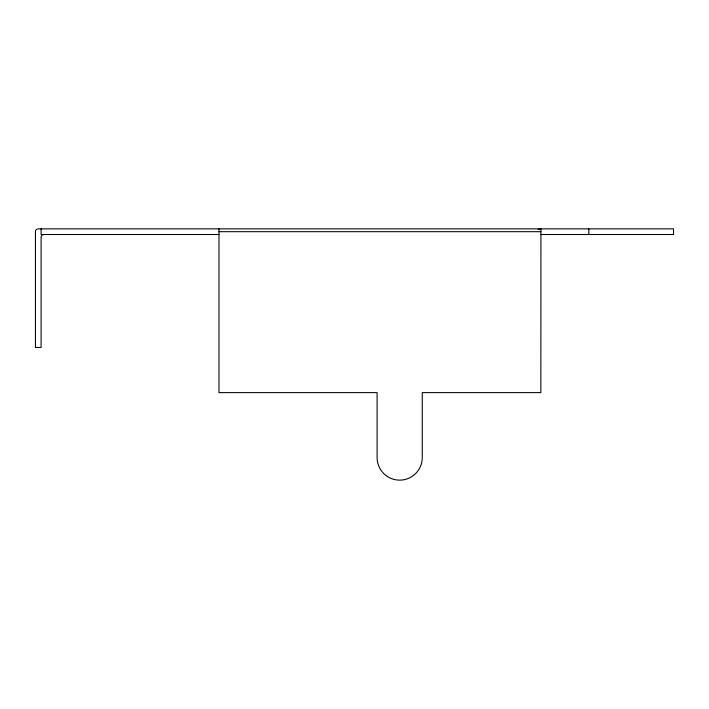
<?xml version="1.0" encoding="UTF-8"?>
<svg xmlns="http://www.w3.org/2000/svg" width="709" height="709" viewBox="0 0 709 709"><rect width="100%" height="100%" fill="white"/><g stroke="black" fill="none" stroke-linecap="round" stroke-linejoin="round"><path stroke-width="1.06" d="M218.975 231.683L540.852 231.683M218.975 234.502L41.095 234.502L41.095 228.856M540.852 234.502L673.55 234.502L673.55 228.856L38.277 228.856A2.774 2.774 0 0 0 35.45 231.683L35.45 347.445L41.095 347.445L41.095 237.329A2.774 2.774 0 0 1 43.923 234.502M588.842 228.856L588.842 234.502M218.975 228.856L218.975 392.618L377.091 392.618L377.091 457.553A22.591 22.591 0 0 0 399.672 480.144A22.591 22.591 0 0 0 422.263 457.553L422.263 392.618L540.852 392.618L540.932 228.856A8.242 8.242 0 0 0 539.966 228.936A9.146 9.146 0 0 0 538.131 229.415"/></g></svg>
